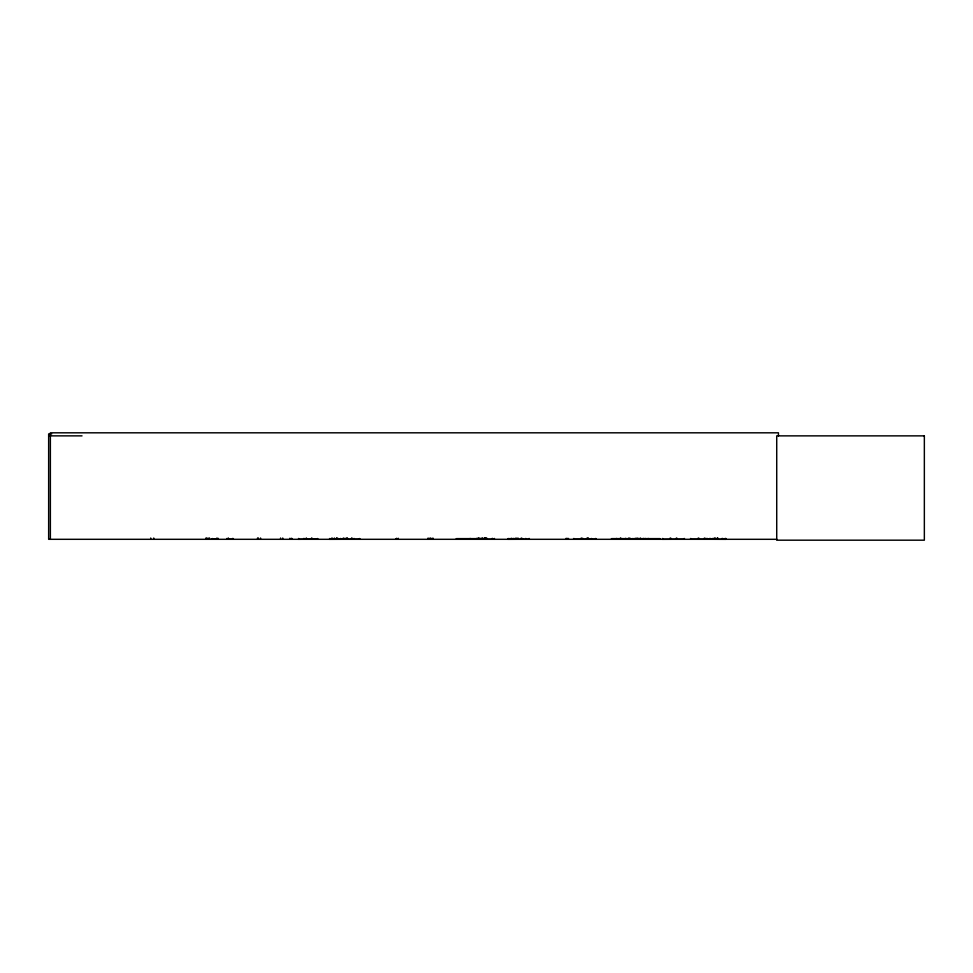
<?xml version="1.0" encoding="UTF-8"?>
<svg xmlns="http://www.w3.org/2000/svg" width="973" height="973" viewBox="0 0 973 973"><rect width="100%" height="100%" fill="white"/><g stroke="black" fill="none" stroke-linecap="round" stroke-linejoin="round"><path stroke-width="1.46" d="M476.478 539.273L476.478 538.446M476.794 539.273L476.794 538.446M478.74 539.273L478.752 538.446M492.119 539.273L492.131 538.446M492.447 539.273L492.447 538.446M510.022 539.273L510.034 538.446M645.172 539.31L645.172 538.446L645.148 539.091M707.322 539.176L707.359 538.446M507.906 539.31L529.482 539.224M508.222 539.176L508.283 538.446M522.367 539.176L522.428 538.446M317.502 539.2L317.551 538.519L317.612 539.31M298.237 539.31L317.551 539.091M312.114 539.176L312.175 538.446M662.212 539.31L684.737 539.224M329.312 539.31L359.913 539.224M690.672 539.176L690.745 538.446M621.492 539.176L621.577 538.446M337.363 539.31L337.534 538.227M218.086 539.2L218.183 538.519M396.266 539.176L395.707 539.2M428.534 539.31L429.093 539.2M429.166 539.176L429.19 538.519M303.904 539.2L303.953 538.519M329.665 539.2L329.713 538.519L329.774 539.31M342.837 539.2L342.897 538.519M690.307 539.2L725.931 539.31M573.401 539.2L596.169 539.2M331.392 539.2L331.501 538.519M211.713 539.2L218.183 539.091M212.248 539.2L212.345 538.519L212.442 539.31M207.626 539.2L206.969 539.273M483.8 539.2L483.909 538.519M51.691 433.909L48.65 433.909L48.65 539.31L776.916 539.31M48.65 435.868L82.024 435.868M456.422 538.628L475.894 538.628M611.531 538.628L631.015 538.628M640.502 538.628L659.986 538.628M456.386 538.884L475.931 538.908M611.494 538.908L631.051 538.884M640.465 538.908L660.022 538.908M292.423 539.2L291.936 539.2M456.398 539.249L494.503 539.273L494.393 538.446M568.864 539.224L568.232 539.2M611.506 539.249L660.01 539.249M233.544 539.2L227.171 539.2M233.009 539.2L232.9 538.519M352.554 539.2L352.457 538.519L352.36 539.31M346.522 539.2L346.68 538.227M345.926 539.176L345.95 538.519M583.058 539.176L582.973 538.446M712.443 539.176L712.37 538.446M699.332 539.2L699.283 538.519M338.324 539.2L338.263 538.519L338.154 539.31M671.2 539.2L671.139 538.519M346.291 539.2L346.206 538.227M515.058 539.2L515.009 538.519M625.761 539.2L625.712 538.519M725.797 539.176L725.761 538.446M710.46 539.2L710.424 538.446M648.261 539.176L648.237 538.446M568.013 539.091L568.123 538.519M291.827 539.091L291.827 538.519M633.058 539.31L632.888 538.446M778.436 435.868L778.436 432.815L50.365 432.815L50.365 539.31M725.177 538.446L725.177 539.31M722.696 538.446L722.696 539.31M722.027 538.446L722.027 539.31M718.013 538.227L718.013 539.31M717.624 538.227L717.624 539.31M717.49 538.227L717.49 539.31M717.077 538.227L717.077 539.31M715.629 538.227L715.629 539.31M715.094 538.227L715.094 539.31M714.474 538.227L714.474 539.31M713.927 538.227L713.927 539.31M709.524 538.446L709.524 539.31M706.374 538.446L706.374 539.31M705.084 538.227L705.084 539.31M704.622 538.227L704.622 539.31M703.893 538.446L703.893 539.31M699.222 538.446L699.222 539.31M698.492 538.227L698.492 539.31M698.03 538.227L698.03 539.31M684.287 538.446L684.287 539.31M676.977 538.227L676.977 539.31M676.515 538.227L676.515 539.31M675.87 538.446L675.87 539.31M671.09 538.446L671.09 539.31M670.433 538.227L670.433 539.31M669.983 538.227L669.983 539.31M662.674 538.446L662.674 539.31M643.408 538.446L643.408 539.31M640.489 538.227L640.489 539.31M639.954 538.227L639.954 539.31M638.106 538.227L638.106 539.31M637.57 538.227L637.57 539.31M636.257 538.227L636.257 539.31M635.819 538.227L635.819 539.31M634.299 538.446L634.299 539.31M630.686 538.446L630.686 539.31M629.823 538.446L629.823 539.31M629.166 538.227L629.166 539.31M628.728 538.227L628.728 539.31M625.663 538.446L625.663 539.31M620.616 538.227L620.616 539.31M620.3 538.227L620.3 539.31M616.651 538.446L616.651 539.31M595.707 538.446L595.707 539.31M591.353 538.446L591.353 539.31M588.543 538.227L588.543 539.31M588.106 538.227L588.106 539.31M587.704 538.227L587.704 539.31M587.4 538.227L587.4 539.31M581.465 538.227L581.465 539.31M581.027 538.227L581.027 539.31M573.863 538.446L573.863 539.31M568.013 538.446L567.916 539.31M567.806 538.446L567.904 539.31M566.225 538.227L566.116 539.31M529.117 538.446L529.117 539.31M521.54 538.227L521.54 539.31M521.054 538.227L521.054 539.31M518.208 538.227L518.135 539.31M516.347 538.227L516.347 539.31M515.848 538.227L515.848 539.31M514.972 538.446L514.972 539.31M513.185 538.446L513.185 539.31M513.087 538.446L513.087 539.31M511.397 538.227L511.397 539.31M486.938 538.227L486.853 539.31M486.318 538.227L486.391 539.31M485.928 538.227L485.843 539.31M485.807 538.227L485.807 539.31M485.041 538.008L485.041 539.31M484.907 538.008L484.882 539.31M484.566 538.227L484.578 539.31M484.359 538.227L484.238 539.31M484.019 538.227L484.116 539.31M482.413 538.008L482.413 539.31M481.854 538.008L481.854 539.31M480.285 538.446L480.188 539.31M479.701 538.008L479.701 539.31M478.497 538.227L478.497 539.31M478.29 538.227L478.29 539.31M477.743 538.227L477.743 539.31M470.19 538.446L470.19 539.31M432.888 538.008L432.888 539.31M431.088 538.227L431.1 539.31M430.248 538.008L430.248 539.31M429.3 538.446L429.409 539.31M428.096 538.008L428.096 539.31M398.188 538.227L398.188 539.31M396.498 538.446L396.498 539.31M396.4 538.446L396.4 539.31M354.075 538.446L354.075 539.31M352.068 538.227L352.068 539.31M351.606 538.227L351.606 539.31M351.387 538.446L351.387 539.31M347.616 538.227L347.616 539.31M347.385 538.227L347.385 539.31M345.901 538.446L345.804 539.31M344.089 538.227L344.089 539.31M343.639 538.227L343.639 539.31M342.958 538.446L342.958 539.31M340.574 538.446L340.574 539.31M337.072 538.227L337.072 539.31M336.573 538.227L336.573 539.31M336.342 538.227L336.342 539.31M334.335 538.008L334.335 539.31M332.182 538.008L332.182 539.31M331.598 538.446L331.598 539.31M311.907 538.227L311.907 539.31M311.433 538.227L311.433 539.31M306.544 538.227L306.544 539.31M306.069 538.227L306.069 539.31M304.002 538.446L304.002 539.31M298.675 538.446L298.675 539.31M291.718 538.446L291.718 539.31M291.62 538.446L291.62 539.31M289.942 538.227L289.93 539.31M282.729 538.008L282.729 539.31M280.577 538.008L280.577 539.31M260.569 538.008L260.569 539.31M258.417 538.008L258.417 539.31M257.529 538.008L257.529 539.31M232.802 538.446L232.802 539.31M228.375 538.227L228.375 539.31M228.168 538.227L228.168 539.31M226.964 538.446L226.964 539.31M218.28 538.446L218.28 539.31M217.076 538.227L217.076 539.31M216.882 538.227L216.882 539.31M209.633 538.227L209.633 539.31M208.964 538.008L208.964 539.31M207.942 538.446L207.942 539.31M207.845 538.446L207.845 539.31M206.811 538.008L206.811 539.31M205.911 538.008L205.911 539.31M153.758 538.008L153.758 539.31M150.718 538.008L150.718 539.31M582.292 539.091L582.341 538.446L582.292 539.091M586.524 539.091L586.597 538.446L586.524 539.091M924.35 435.868L776.722 435.868L776.722 540.185L924.35 540.185L924.35 435.868M359.609 539.2L359.548 538.519L359.499 539.31M525.785 539.31L525.773 538.446L525.675 539.31M517.672 539.31L517.672 538.227L517.587 539.31"/></g></svg>
